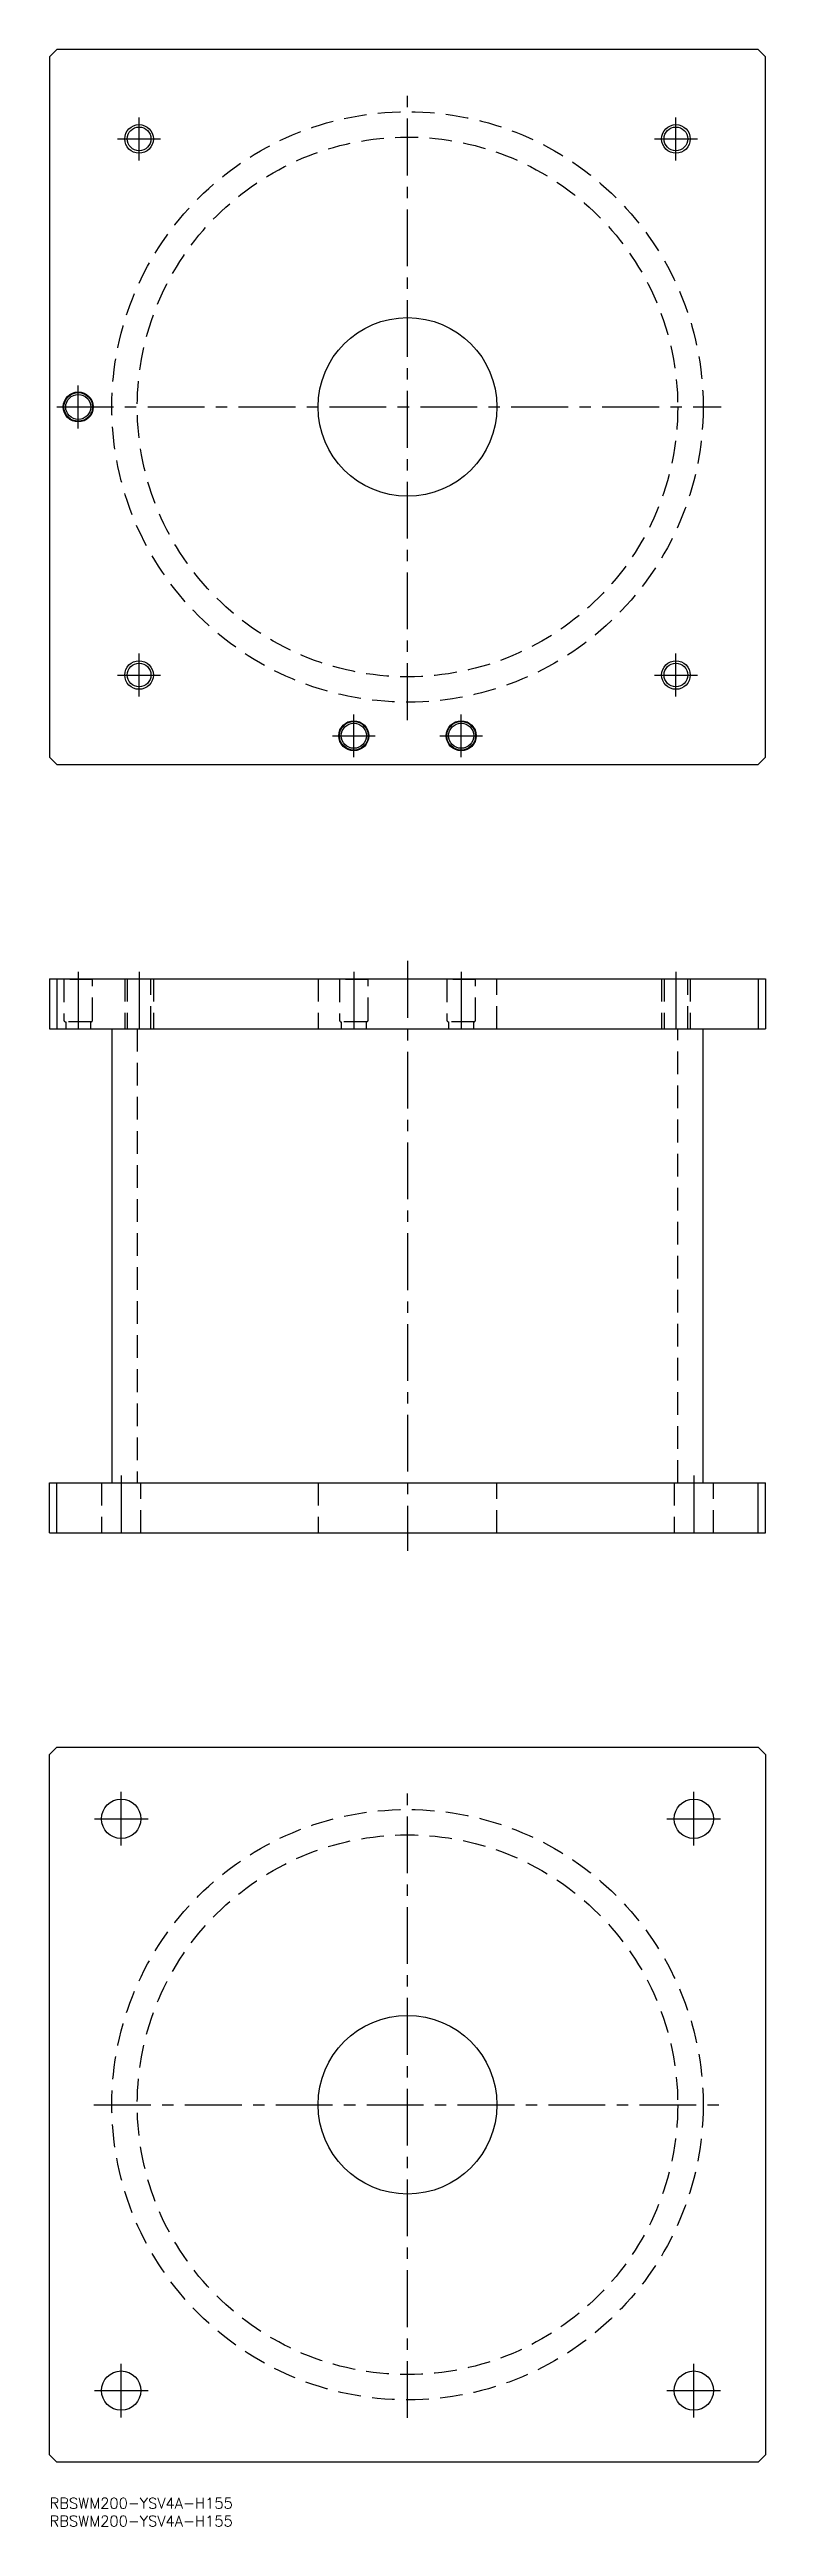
# Model space of a CAD drawing. Extents: x 0 to 200, y -8 to 685.
import ezdxf

# ---------------------------------------------------------------- set-up
doc = ezdxf.new("R2010")
doc.units = 0
doc.header["$LTSCALE"] = 0.5
doc.linetypes.add('CENTER', pattern=[50.8, 31.75, -6.35, 6.35, -6.35])
doc.linetypes.add('DASHED', pattern=[19.05, 12.7, -6.35])
for name, color, linetype in [('MSM_CENTER', 1, 'CENTER'), ('MSM_CONTINUOUS', 7, 'CONTINUOUS'), ('MSM_DASHED', 4, 'DASHED'), ('MSM_NARROW', 5, 'CONTINUOUS'), ('MSM_PART_NUMBER', 7, 'CONTINUOUS')]:
    doc.layers.add(name, color=color, linetype=linetype)
doc.styles.get("Standard").update_dxf_attribs({"font": 'txt.shx', "height": 3, "bigfont": 'bigfont.shx'})

# ---------------------------------------------------------------- blocks, each defined once
blk = doc.blocks.new('*U51')
at = {"layer": 'MSM_PART_NUMBER'}
blk.add_text('RBSWM200-YSV4A-H155', height=3, dxfattribs=at).set_placement((0, -3))
blk = doc.blocks.new('*U52')
at = {"layer": 'MSM_PART_NUMBER'}
blk.add_text('RBSWM200-YSV4A-H155', height=3, dxfattribs=at).set_placement((0, -8))

msp = doc.modelspace()

# ---------------------------------------------------------------- linework, layer by layer
at = {"layer": 'MSM_CENTER'}
for p, q in [((100, 497.4), (100, 672.6)), ((25, 654), (25, 666)), ((175, 654), (175, 666)), ((19, 660), (31, 660)), ((169, 660), (181, 660)), ((8, 579), (8, 591)), ((2, 585), (187.6, 585)), ((25, 504), (25, 516)), ((175, 504), (175, 516)), ((19, 510), (31, 510)), ((169, 510), (181, 510)), ((85, 487), (85, 499)), ((115, 487), (115, 499)), ((79, 493), (91, 493)), ((109, 493), (121, 493)), ((100, 430), (100, 265)), ((8, 427), (8, 409)), ((25, 427), (25, 409)), ((85, 427), (85, 409)), ((115, 427), (115, 409)), ((175, 427), (175, 409)), ((20, 286), (20, 268)), ((180, 286), (180, 268)), ((20, 182.5), (20, 197.5)), ((100, 22.4), (100, 197.6)), ((180, 182.5), (180, 197.5)), ((12.5, 190), (27.5, 190)), ((172.5, 190), (187.5, 190)), ((12.4, 110), (187.6, 110)), ((20, 22.5), (20, 37.5)), ((180, 22.5), (180, 37.5)), ((12.5, 30), (27.5, 30)), ((172.5, 30), (187.5, 30))]:
    msp.add_line(p, q, dxfattribs=at)
at = {"layer": 'MSM_CONTINUOUS'}
for p, q in [((2, 685), (0, 683)), ((0, 683), (0, 487)), ((198, 685), (2, 685)), ((200, 683), (198, 685)), ((200, 487), (200, 683)), ((0, 487), (2, 485)), ((198, 485), (200, 487)), ((2, 485), (198, 485)), ((0, 425), (0, 411)), ((0, 425), (200, 425)), ((2, 425), (2, 411)), ((198, 425), (198, 411)), ((200, 425), (200, 411)), ((0, 411), (200, 411)), ((17.4, 411), (17.4, 284)), ((182.6, 284), (182.6, 411)), ((0, 284), (200, 284)), ((0, 270), (0, 284)), ((2, 270), (2, 284)), ((198, 270), (198, 284)), ((200, 270), (200, 284)), ((0, 270), (200, 270)), ((0, 208), (2, 210)), ((0, 12), (0, 208)), ((2, 210), (198, 210)), ((198, 210), (200, 208)), ((200, 208), (200, 12)), ((2, 10), (0, 12)), ((198, 10), (2, 10)), ((200, 12), (198, 10))]:
    msp.add_line(p, q, dxfattribs=at)
for centre, radius in [((25, 660), 3.3235), ((175, 660), 3.3235), ((100, 585), 25), ((8, 585), 4.2), ((8, 585), 4), ((8, 585), 3.5), ((25, 510), 3.3235), ((175, 510), 3.3235), ((85, 493), 4.2), ((85, 493), 4), ((85, 493), 3.5), ((115, 493), 4.2), ((115, 493), 4), ((115, 493), 3.5), ((20, 190), 5.5), ((180, 190), 5.5), ((100, 110), 25), ((20, 30), 5.5), ((180, 30), 5.5)]:
    msp.add_circle(centre, radius, dxfattribs=at)
at = {"layer": 'MSM_DASHED'}
for p, q in [((3.8, 425), (4, 424.8)), ((4, 424.8), (4, 413.4)), ((12, 424.8), (4, 424.8)), ((12, 424.8), (12.2, 425)), ((12, 413.4), (12, 424.8)), ((21, 425), (21, 411)), ((21.6765, 425), (21.6765, 411)), ((28.3235, 411), (28.3235, 425)), ((29, 425), (29, 411)), ((75, 425), (75, 411)), ((80.8, 425), (81, 424.8)), ((81, 424.8), (81, 413.4)), ((89, 424.8), (81, 424.8)), ((89, 424.8), (89.2, 425)), ((89, 413.4), (89, 424.8)), ((110.8, 425), (111, 424.8)), ((111, 424.8), (111, 413.4)), ((119, 424.8), (111, 424.8)), ((119, 424.8), (119.2, 425)), ((119, 413.4), (119, 424.8)), ((125, 411), (125, 425)), ((171, 425), (171, 411)), ((171.6765, 425), (171.6765, 411)), ((178.3235, 411), (178.3235, 425)), ((179, 425), (179, 411)), ((11.6, 413), (4.4, 413)), ((4.5, 413), (4.5, 411)), ((11.5, 411), (11.5, 413)), ((24.5, 411), (24.5, 284)), ((88.6, 413), (81.4, 413)), ((81.5, 413), (81.5, 411)), ((88.5, 411), (88.5, 413)), ((118.6, 413), (111.4, 413)), ((111.5, 413), (111.5, 411)), ((118.5, 411), (118.5, 413)), ((175.5, 284), (175.5, 411)), ((14.5, 284), (14.5, 270)), ((25.5, 270), (25.5, 284)), ((75, 284), (75, 270)), ((125, 270), (125, 284)), ((174.5, 284), (174.5, 270)), ((185.5, 270), (185.5, 284))]:
    msp.add_line(p, q, dxfattribs=at)
for centre, radius in [((100, 585), 82.6), ((100, 585), 75.5), ((100, 110), 82.6), ((100, 110), 75.5)]:
    msp.add_circle(centre, radius, dxfattribs=at)
for centre, start, end in [((4.4, 413.4), 180, 270), ((11.6, 413.4), 270, 360), ((81.4, 413.4), 180, 270), ((88.6, 413.4), 270, 360), ((111.4, 413.4), 180, 270), ((118.6, 413.4), 270, 360)]:
    msp.add_arc(centre, 0.4, start, end, dxfattribs=at)
at = {"layer": 'MSM_NARROW'}
for centre in [(25, 660), (175, 660), (25, 510), (175, 510)]:
    msp.add_circle(centre, 4, dxfattribs=at)

# ---------------------------------------------------------------- block references
at = {"layer": 'MSM_CONTINUOUS'}
for name in ['*U51', '*U52']:
    msp.add_blockref(name, (0, 0), dxfattribs=at)

doc.saveas('drawing.dxf')
